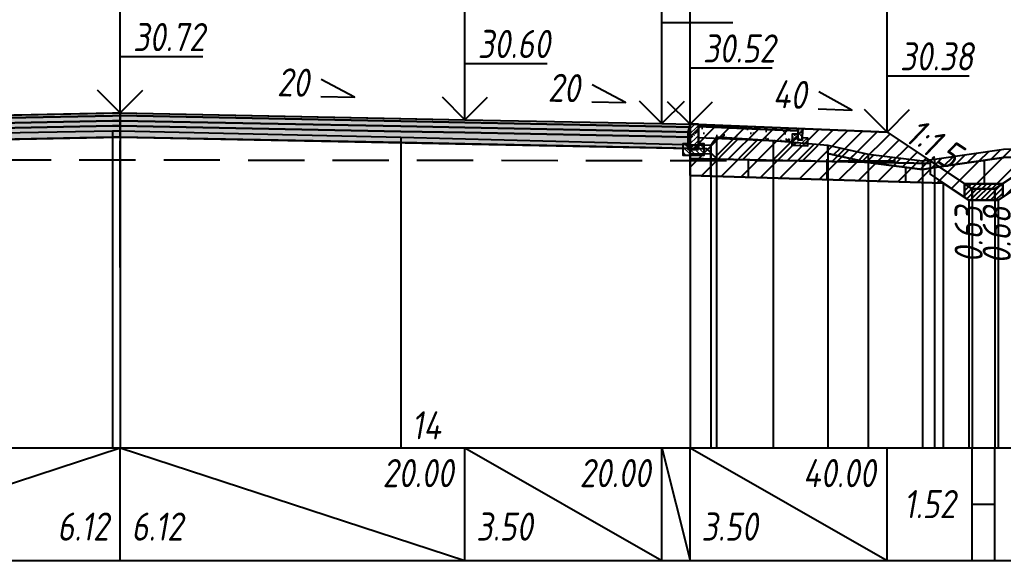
# Model space of a CAD drawing. Extents: x -717 to 1451, y -133302 to 233.
# Drawn here: x -195.5 to -108.1, y -109250 to -109202 of the extents above; entities that cross this region are included whole.
import ezdxf
from ezdxf.enums import TextEntityAlignment as Align

# ---------------------------------------------------------------- set-up
doc = ezdxf.new("R2010")
doc.units = 0
doc.linetypes.add('осевая2', pattern=[1.125, 0.75, -0.125, 0.125, -0.125])
doc.linetypes.add('штриховая', pattern=[0.75, 0.5, -0.25])
for name, color, linetype in [('Интерполированный поперечник', 2, 'Continuous'), ('КОД_399', 252, 'Continuous'), ('Код_514', 1, 'Continuous'), ('Контур_0', 7, 'Continuous'), ('Контур_2521', 7, 'Continuous'), ('Контур_2564', 7, 'Continuous'), ('Контур_2660', 7, 'Continuous'), ('Контур_2665', 7, 'Continuous'), ('Контур_400', 7, 'Continuous'), ('Контур_508', 7, 'Continuous'), ('Контур_512', 7, 'Continuous'), ('Контур_513', 7, 'Continuous'), ('Контур_818', 7, 'Continuous'), ('Красный поперечник', 1, 'Continuous'), ('Объём_2501', 7, 'Continuous'), ('Объём_2564', 7, 'Continuous'), ('Объём_2650', 7, 'Continuous'), ('Объём_2660', 7, 'Continuous'), ('Объём_2661', 7, 'Continuous'), ('Объём_2662', 7, 'Continuous'), ('Объём_2663', 7, 'Continuous'), ('Объём_2664', 7, 'Continuous'), ('Объём_2665', 7, 'Continuous'), ('Объём_2666', 7, 'Continuous'), ('Объём_2667', 7, 'Continuous'), ('Объём_2668', 7, 'Continuous'), ('Объём_2669', 7, 'Continuous'), ('Объём_2675', 7, 'Continuous'), ('Ось', 1, 'осевая2'), ('Откосы', 7, 'Continuous'), ('Отметки покрытия', 7, 'Continuous'), ('Рабочие отметки', 7, 'Continuous'), ('Слои выравнивания', 7, 'Continuous'), ('Таблица', 7, 'Continuous'), ('Уклоны проезжей части', 7, 'Continuous'), ('Черный поперечник', 3, 'Continuous')]:
    doc.layers.add(name, color=color, linetype=linetype)
for name, color, linetype, true_color in [('Контур_2540', 2, 'Continuous', 0xffff00), ('Контур_2560', 2, 'Continuous', 0xffff00), ('Контур_2561', 7, 'Continuous', 0xff8040), ('Контур_2562', 3, 'Continuous', 0x00ff00), ('Контур_2563', 7, 'Continuous', 0xff8000), ('Контур_2570', 7, 'Continuous', 0x80ff00), ('Контур_2583', 3, 'Continuous', 0x00ff00), ('Контур_2584', 3, 'Continuous', 0x00ff00), ('Контур_2725', 7, 'Continuous', 0x323232), ('Контур_2736', 4, 'Continuous', 0x00ffff), ('Контур_2737', 4, 'Continuous', 0x00ffff), ('Контур_2738', 4, 'Continuous', 0x00ffff), ('Контур_2739', 4, 'Continuous', 0x00ffff), ('Контур_2745', 7, 'Continuous', 0xa4ffff), ('Контур_2747', 4, 'Continuous', 0x00ffff), ('Контур_2748', 4, 'Continuous', 0x00ffff), ('Контур_2749', 4, 'Continuous', 0x00ffff), ('Контур_2760', 7, 'Continuous', 0x323232), ('Контур_2761', 7, 'Continuous', 0x323232), ('Контур_2762', 7, 'Continuous', 0x323232), ('Контур_2763', 7, 'Continuous', 0x323232), ('Контур_402', 7, 'Continuous', 0xff6464), ('Контур_703', 4, 'Continuous', 0x00ffff), ('Контур_705', 4, 'Continuous', 0x00ffff), ('Контур_707', 4, 'Continuous', 0x00ffff), ('Контур_720', 131, 'Continuous', 0xaaffff), ('Объём_2520', 7, 'Continuous', 0x80ffff), ('Объём_2540', 2, 'Continuous', 0xffff00), ('Объём_2560', 2, 'Continuous', 0xffff00), ('Объём_2561', 7, 'Continuous', 0xff8040), ('Объём_2562', 3, 'Continuous', 0x00ff00), ('Объём_2563', 7, 'Continuous', 0xff8000), ('Объём_2570', 7, 'Continuous', 0x80ff00), ('Объём_2583', 3, 'Continuous', 0x00ff00), ('Объём_2584', 3, 'Continuous', 0x00ff00), ('Объём_2594', 3, 'Continuous', 0x00ff00), ('Объём_2598', 3, 'Continuous', 0x00ff00), ('Объём_2600', 7, 'Continuous', 0x808000), ('Объём_2620', 2, 'Continuous', 0xffff00), ('Объём_2746', 2, 'Continuous', 0xffff00)]:
    doc.layers.add(name, color=color, linetype=linetype, true_color=true_color)
doc.styles.get("Standard").update_dxf_attribs({"font": 'txt', "height": 2.5})
doc.styles.add('М', font='romand.shx', dxfattribs={"width": 0.8, "oblique": 10, "height": 2.5})
doc.dimstyles.new('ISO-25', dxfattribs={"dimtxt": 2.5, "dimasz": 2.5, "dimexe": 1.25, "dimexo": 0.625, "dimtad": 1, "dimtxsty": 'Standard', "dimcen": 2.5, "dimadec": 0, "dimazin": 0, "dimtfac": 1, "dimtmove": 0, "dimatfit": 3, "dimfxl": 1, "dimarcsym": 0})

# ---------------------------------------------------------------- blocks, each defined once
blk = doc.blocks.new('_Oblique')
at = {"color": 0, "linetype": 'ByBlock', "lineweight": -2}
blk.add_line((-0.5, -0.5), (0.5, 0.5), dxfattribs=at)
blk = doc.blocks.new('*D2224')
at = {"color": 0, "lineweight": -2, "transparency": 16777216}
for p, q in [((-135.916, -109210.697), (-135.916, -109186.059)), ((-118.416, -109211.397), (-118.416, -109186.059)), ((-135.916, -109187.309), (-118.416, -109187.309))]:
    blk.add_line(p, q, dxfattribs=at)
at = {"layer": 'Defpoints', "color": 0, "transparency": 16777216}
for p in [(-118.416, -109187.309), (-135.916, -109211.322), (-118.416, -109212.022)]:
    blk.add_point(p, dxfattribs=at)
at = {"color": 0, "lineweight": -2, "transparency": 16777216, "rotation": 180}
blk.add_blockref('_Oblique', (-135.916, -109187.309), dxfattribs=at)
at = {"color": 0, "lineweight": -2, "transparency": 16777216}
blk.add_blockref('_Oblique', (-118.416, -109187.309), dxfattribs=at)
at = {"color": 0, "transparency": 16777216, "insert": (-127.166, -109185.196), "char_height": 2.5, "width": 9.58333, "attachment_point": 5, "style": 'М'}
blk.add_mtext('3,50', dxfattribs=at)
blk = doc.blocks.new('*D2226')
at = {"color": 0, "lineweight": -2, "transparency": 16777216}
for p, q in [((-138.416, -109210.647), (-138.416, -109186.059)), ((-135.916, -109210.697), (-135.916, -109186.059)), ((-138.416, -109187.309), (-147.749, -109187.309)), ((-135.916, -109187.309), (-138.416, -109187.309))]:
    blk.add_line(p, q, dxfattribs=at)
at = {"layer": 'Defpoints', "color": 0, "transparency": 16777216}
for p in [(-135.916, -109187.309), (-138.416, -109211.272), (-135.916, -109211.322)]:
    blk.add_point(p, dxfattribs=at)
at = {"color": 0, "lineweight": -2, "transparency": 16777216, "rotation": 180}
blk.add_blockref('_Oblique', (-138.416, -109187.309), dxfattribs=at)
at = {"color": 0, "lineweight": -2, "transparency": 16777216}
blk.add_blockref('_Oblique', (-135.916, -109187.309), dxfattribs=at)
at = {"color": 0, "transparency": 16777216, "insert": (-143.988, -109185.196), "char_height": 2.5, "width": 9.16667, "attachment_point": 5, "style": 'М'}
blk.add_mtext('0,50', dxfattribs=at)
blk = doc.blocks.new('*D2228')
at = {"color": 0, "lineweight": -2, "transparency": 16777216}
for p, q in [((-155.916, -109210.297), (-155.916, -109182.059)), ((-138.416, -109210.647), (-138.416, -109182.059)), ((-138.416, -109183.309), (-155.916, -109183.309))]:
    blk.add_line(p, q, dxfattribs=at)
at = {"layer": 'Defpoints', "color": 0, "transparency": 16777216}
for p in [(-155.916, -109183.309), (-155.916, -109210.922), (-138.416, -109211.272)]:
    blk.add_point(p, dxfattribs=at)
at = {"color": 0, "lineweight": -2, "transparency": 16777216, "rotation": 180}
blk.add_blockref('_Oblique', (-155.916, -109183.309), dxfattribs=at)
at = {"color": 0, "lineweight": -2, "transparency": 16777216}
blk.add_blockref('_Oblique', (-138.416, -109183.309), dxfattribs=at)
at = {"color": 0, "transparency": 16777216, "insert": (-147.166, -109181.196), "char_height": 2.5, "width": 9.58333, "attachment_point": 5, "style": 'М'}
blk.add_mtext('3,50', dxfattribs=at)
blk = doc.blocks.new('*D2229')
at = {"color": 0, "lineweight": -2, "transparency": 16777216}
for p, q in [((-138.416, -109210.647), (-138.416, -109182.059)), ((-118.416, -109211.397), (-118.416, -109182.059)), ((-118.416, -109183.309), (-138.416, -109183.309))]:
    blk.add_line(p, q, dxfattribs=at)
at = {"layer": 'Defpoints', "color": 0, "transparency": 16777216}
for p in [(-138.416, -109183.309), (-138.416, -109211.272), (-118.416, -109212.022)]:
    blk.add_point(p, dxfattribs=at)
at = {"color": 0, "lineweight": -2, "transparency": 16777216, "rotation": 180}
blk.add_blockref('_Oblique', (-138.416, -109183.309), dxfattribs=at)
at = {"color": 0, "lineweight": -2, "transparency": 16777216}
blk.add_blockref('_Oblique', (-118.416, -109183.309), dxfattribs=at)
at = {"color": 0, "transparency": 16777216, "insert": (-128.416, -109181.196), "char_height": 2.5, "width": 9.16667, "attachment_point": 5, "style": 'М'}
blk.add_mtext('4,00', dxfattribs=at)
blk = doc.blocks.new('*D2231')
at = {"color": 0, "lineweight": -2, "transparency": 16777216}
for p, q in [((-254.659, -109211.397), (-254.659, -109174.059)), ((-118.416, -109211.397), (-118.416, -109174.059)), ((-254.659, -109175.309), (-118.416, -109175.309))]:
    blk.add_line(p, q, dxfattribs=at)
at = {"layer": 'Defpoints', "color": 0, "transparency": 16777216}
for p in [(-118.416, -109175.309), (-254.659, -109212.022), (-118.416, -109212.022)]:
    blk.add_point(p, dxfattribs=at)
at = {"color": 0, "lineweight": -2, "transparency": 16777216, "rotation": 180}
blk.add_blockref('_Oblique', (-254.659, -109175.309), dxfattribs=at)
at = {"color": 0, "lineweight": -2, "transparency": 16777216}
blk.add_blockref('_Oblique', (-118.416, -109175.309), dxfattribs=at)
at = {"color": 0, "transparency": 16777216, "insert": (-186.538, -109173.196), "char_height": 2.5, "width": 12.5, "attachment_point": 5, "style": 'М'}
blk.add_mtext('27,25', dxfattribs=at)
blk = doc.blocks.new('Тротуар1')
at = {"linetype": 'Continuous', "lineweight": 13}
h = blk.add_hatch(dxfattribs=at)
h.set_pattern_fill('ANSI35', scale=5, angle=90)
h.set_pattern_definition([(135, (-1541.6927, -4801.9416), (-0.88388348, -0.88388348), []), (135, (-1541.6927, -4801.0577), (-0.88388348, -0.88388348), [1.5625, -0.3125, 0, -0.3125])])
h.paths.add_polyline_path([(-16.72, -1.24), (-17.72, -1.24), (-17.72, -2.24), (-18.52, -2.24), (-18.52, -1.85), (-19.52, -1.89), (-19.52, -3.24), (-16.72, -3.24)])
h = blk.add_hatch(dxfattribs=at)
h.set_pattern_fill('ANSI35', scale=5)
h.set_pattern_definition([(45, (-1541.6927, -4800.4416), (-0.88388348, 0.88388348), []), (45, (-1540.8088, -4800.4416), (-0.88388348, 0.88388348), [1.5625, -0.3125, 0, -0.3125])])
h.paths.add_polyline_path([(-17.72, -0.24), (-18.52, -0.24), (-18.52, -2.24), (-17.72, -2.24)])
at = {"linetype": 'Continuous'}
h = blk.add_hatch(dxfattribs=at)
h.set_pattern_fill('ANSI31', color=256, scale=15, angle=45, style=0)
h.set_pattern_definition([(90, (-1932.1888, -4954.235), (-1.875, 3e-16), [])])
h.paths.add_polyline_path([(0, 0), (-17.72, -0.24), (-17.71, -0.63), (-11.04, -0.58), (0, -0.4)])
at = {"layer": 'КОД_399'}
h = blk.add_hatch(dxfattribs=at)
h.set_pattern_fill('AR-CONC', scale=0.7, angle=45, style=0)
h.set_pattern_definition([(95, (-1932.189, -4954.235), (3.860864, 3.2396496), [0.525, -5.775]), (40, (-1932.189, -4954.235), (-4.409945, 3.036377), [0.42, -4.62]), (145.45144, (-1931.867, -4953.965), (-0.549081, 6.2760265), [0.4461813, -4.907995]), (91.1842, (-1933.179, -4953.245), (6.101854, 4.4632964), [0.7875, -8.6625]), (141.63564, (-1932.67, -4952.873), (-0.1953, 9.447982), [0.669272, -7.361996]), (36.18416, (-1933.179, -4953.245), (-0.1953, 9.447982), [0.63, -6.93]), (66, (-1932.4363, -4952.9975), (4.947401, 0.9616773), [0.525, -5.775]), (11, (-1932.4363, -4952.9975), (-2.38496, 4.793659), [0.42, -4.62]), (116.45144, (-1932.024, -4952.9174), (2.562441, 5.7553363), [0.4461813, -4.907995]), (82.5, (-1932.1888, -4954.235), (-1.5875523, 1.7079287), [0, -4.564, 0, -4.69, 0, -4.6375]), (52.5, (-1932.1888, -4954.235), (-0.6501106, 3.2543661), [0, -2.674, 0, -4.459, 0, -1.7675]), (12.5, (-1933.2926, -4955.3388), (2.7539272, 2.5306453), [0, -1.75, 0, -5.46, 0, -7.245]), (2.5, (-1933.7876, -4955.8337), (2.3911299, 3.3821186), [0, -2.275, 0, -3.626, 0, -5.145])])
h.paths.add_polyline_path([(0, -0.4), (-17.71, -0.63), (-17.72, -1.24), (-16.71, -1.24), (-16.72, -2.62), (-0.07, -2.41)])
at = {"linetype": 'Continuous'}
blk.add_lwpolyline([(-17.72, -1.24), (-16.72, -1.24), (-16.72, -3.24), (-19.52, -3.24), (-19.52, -1.89), (-18.52, -1.85)], dxfattribs=at)
at = {"color": 7, "lineweight": 30}
for points in [[(-18.52, -0.24), (-18.52, -2.24), (-17.72, -2.24), (-17.72, -0.24), (-18.52, -0.24)], [(-8.6, -0.53), (0, -0.4)]]:
    blk.add_lwpolyline(points, dxfattribs=at)
for points in [[(0, 0), (-17.72, -0.24), (-17.72, -0.63), (0, -0.4)], [(0, -0.4), (-17.71, -0.63), (-17.72, -1.24), (-16.71, -1.24), (-16.72, -2.62), (-0.07, -2.39)]]:
    blk.add_lwpolyline(points, close=True)
blk = doc.blocks.new('БР100.30.18')
at = {"linetype": 'Continuous', "lineweight": 13}
h = blk.add_hatch(dxfattribs=at)
h.set_pattern_fill('ANSI35', scale=5)
h.set_pattern_definition([(45, (-1504.996, -4799.2297), (-0.88388348, 0.88388348), []), (45, (-1504.1121, -4799.2297), (-0.88388348, 0.88388348), [1.5625, -0.3125, 0, -0.3125])])
h.paths.add_polyline_path([(0.3, 3.47), (1.8, 3.47), (1.8, -1.03), (0, -1.03), (0, 1.97)])
h = blk.add_hatch(dxfattribs=at)
h.set_pattern_fill('ANSI35', scale=5, angle=90)
h.set_pattern_definition([(135, (-1504.996, -4800.7297), (-0.88388348, -0.88388348), []), (135, (-1504.996, -4799.8458), (-0.88388348, -0.88388348), [1.5625, -0.3125, 0, -0.3125])])
h.paths.add_polyline_path([(-1, -0.03), (0, -0.03), (0, -1.03), (1.8, -1.03), (1.8, -0.03), (2.8, -0.03), (2.8, -2.03), (-1, -2.03)])
at = {"color": 7, "lineweight": 30}
blk.add_lwpolyline([(1.8, -1.03), (0, -1.03), (0, 1.97), (0.3, 3.47), (1.8, 3.47)], close=True, dxfattribs=at)
at = {"linetype": 'Continuous'}
blk.add_lwpolyline([(0, -0.03), (-1, -0.03), (-1, -2.03), (2.8, -2.03), (2.8, -0.03), (1.8, -0.03)], dxfattribs=at)

msp = doc.modelspace()

# ---------------------------------------------------------------- hatches: boundary and pattern name
at = {"transparency": 33554681}
h = msp.add_hatch(dxfattribs=at)
h.set_pattern_fill('ANGLE', color=256)
h.set_pattern_definition([(0, (-396.147, 11.985), (0, 6.985), [5.08, -1.905]), (90, (-396.147, 11.985), (-6.985, 4e-16), [5.08, -1.905])])
h.paths.add_polyline_path([(-105.088, -109214.512), (-105.088, -109215.713), (-108.141, -109217.749), (-108.141, -109216.547), (-111.535, -109216.547), (-111.535, -109217.749), (-113.422, -109216.49), (-135.916, -109215.816), (-135.916, -109213.086), (-134.068, -109213.133), (-133.568, -109212.383), (-128.54, -109212.711), (-123.66, -109213.124), (-123.66, -109213.874), (-120.101, -109214.674), (-115.272, -109215.278), (-114.202, -109215.105), (-108.028, -109214.232), (-104.541, -109214.147)])
at = {"layer": 'Объём_2563'}
h = msp.add_hatch(dxfattribs=at)
h.set_pattern_fill('ANSI31', color=256, scale=0.3)
h.set_pattern_definition([(45, (-396.1471, 11.9853), (-0.673519209, 0.673519209), [])])
h.paths.add_polyline_path([(-114.588, -109214.736), (-133.498, -109214.358), (-134.416, -109213.439), (-135.916, -109213.409), (-135.916, -109211.259), (-118.416, -109211.959), (-114.588, -109214.512)])
at = {"layer": 'Объём_2570'}
h = msp.add_hatch(dxfattribs=at)
h.set_pattern_fill('ANSI31', color=256, scale=0.2)
h.set_pattern_definition([(45, (-396.1471, 11.9853), (-0.449012806, 0.449012806), [])])
h.paths.add_polyline_path([(-103.378, -109214.122), (-108.028, -109214.232), (-114.202, -109215.105), (-115.272, -109215.278), (-120.101, -109214.674), (-123.66, -109213.874), (-123.66, -109213.124), (-120.101, -109213.924), (-115.272, -109214.528), (-114.202, -109214.355), (-108.028, -109213.482), (-103.378, -109213.372)])
at = {"layer": 'Объём_2600'}
h = msp.add_hatch(dxfattribs=at)
h.set_pattern_fill('ANSI31', color=6, scale=0.4)
h.set_pattern_definition([(45, (-396.1471, 11.9853), (-0.898025612, 0.898025612), [])])
h.paths.add_polyline_path([(-105.088, -109214.512), (-105.088, -109215.713), (-108.141, -109217.749), (-108.141, -109216.547), (-111.535, -109216.547), (-111.535, -109217.749), (-113.422, -109216.49), (-135.916, -109215.816), (-135.916, -109213.086), (-134.068, -109213.133), (-133.568, -109212.383), (-128.54, -109212.711), (-123.66, -109213.124), (-123.66, -109213.874), (-120.101, -109214.674), (-115.272, -109215.278), (-114.202, -109215.105), (-108.028, -109214.232), (-104.541, -109214.147)])
at = {"layer": 'Объём_2620'}
h = msp.add_hatch(dxfattribs=at)
h.set_pattern_fill('ANSI31', color=2, scale=0.1)
h.set_pattern_definition([(45, (-396.1471, 11.9853), (-0.224506403, 0.224506403), [])])
h.paths.add_polyline_path([(-111.535, -109216.547), (-108.141, -109216.547), (-108.141, -109217.749), (-108.535, -109218.012), (-111.14, -109218.012), (-111.535, -109217.749)])
at = {"layer": 'Слои выравнивания'}
for color, points in [(2, [(-237.159, -109211.259), (-234.659, -109211.209), (-217.159, -109210.859), (-211.847, -109210.753), (-187.21, -109210.26), (-186.538, -109210.247), (-186.538, -109210.497), (-187.21, -109210.51), (-211.847, -109211.003), (-217.159, -109211.109), (-234.659, -109211.459), (-237.159, -109211.509)]), (3, [(-237.159, -109211.509), (-234.659, -109211.459), (-217.159, -109211.109), (-211.847, -109211.003), (-187.21, -109210.51), (-186.538, -109210.497), (-186.538, -109210.947), (-187.21, -109210.96), (-211.847, -109211.453), (-217.159, -109211.559), (-234.659, -109211.909), (-237.159, -109211.959)]), (2, [(-186.538, -109210.247), (-161.604, -109210.746), (-155.916, -109210.859), (-138.416, -109211.209), (-135.916, -109211.259), (-135.916, -109211.509), (-138.416, -109211.459), (-155.916, -109211.109), (-161.604, -109210.996), (-186.538, -109210.497)]), (3, [(-186.538, -109210.497), (-161.604, -109210.996), (-155.916, -109211.109), (-138.416, -109211.459), (-135.916, -109211.509), (-135.916, -109211.959), (-138.416, -109211.909), (-155.916, -109211.559), (-161.604, -109211.446), (-186.538, -109210.947)]), (4, [(-237.159, -109211.959), (-234.659, -109211.909), (-217.159, -109211.559), (-211.847, -109211.453), (-187.21, -109210.96), (-186.538, -109210.947), (-186.538, -109211.397), (-187.21, -109211.41), (-211.847, -109211.903), (-217.159, -109212.009), (-234.659, -109212.359), (-237.159, -109212.409)]), (5, [(-237.159, -109212.409), (-234.659, -109212.359), (-217.159, -109212.009), (-211.847, -109211.903), (-187.21, -109211.41), (-186.538, -109211.397), (-186.538, -109212.397), (-187.21, -109212.41), (-211.847, -109212.903), (-217.159, -109213.009), (-234.659, -109213.359), (-237.159, -109213.409)]), (4, [(-186.538, -109210.947), (-161.604, -109211.446), (-155.916, -109211.559), (-138.416, -109211.909), (-135.916, -109211.959), (-135.916, -109212.409), (-138.416, -109212.359), (-155.916, -109212.009), (-161.604, -109211.896), (-186.538, -109211.397)]), (5, [(-186.538, -109211.397), (-161.604, -109211.896), (-155.916, -109212.009), (-138.416, -109212.359), (-135.916, -109212.409), (-135.916, -109213.409), (-138.416, -109213.359), (-155.916, -109213.009), (-161.604, -109212.896), (-186.538, -109212.397)])]:
    msp.add_hatch(color=color, dxfattribs=at).paths.add_polyline_path(points)

# ---------------------------------------------------------------- linework, layer by layer
at = {"layer": 'Интерполированный поперечник', "linetype": 'штриховая', "ltscale": 10, "flags": 128}
msp.add_lwpolyline([(-257.67, -109214.356), (-115.25, -109214.504)], dxfattribs=at)
at = {"layer": 'Код_514'}
for p, q in [((-217.159, -109250.015), (-186.538, -109240.015)), ((-186.538, -109250.015), (-186.538, -109240.015)), ((-186.538, -109240.015), (-155.916, -109250.015)), ((-155.916, -109250.015), (-155.916, -109240.015)), ((-155.916, -109240.015), (-138.416, -109250.015)), ((-138.416, -109250.015), (-138.416, -109240.015)), ((-138.416, -109240.015), (-135.916, -109250.015)), ((-135.916, -109250.015), (-135.916, -109240.015)), ((-135.916, -109240.015), (-118.416, -109250.015)), ((-118.416, -109250.015), (-118.416, -109240.015)), ((-110.838, -109250.015), (-110.838, -109240.015)), ((-108.838, -109250.015), (-108.838, -109240.015)), ((-110.838, -109245.015), (-108.838, -109245.015))]:
    msp.add_line(p, q, dxfattribs=at)
at = {"layer": 'Контур_0', "flags": 128}
for points in [[(-118.416, -109211.959), (-114.701, -109214.436), (-114.701, -109214.436), (-114.701, -109214.436), (-114.701, -109214.436), (-114.701, -109214.436), (-114.701, -109214.436), (-114.701, -109214.436), (-114.701, -109214.436), (-114.701, -109214.436), (-114.701, -109214.436), (-114.701, -109214.436), (-114.701, -109214.436), (-114.701, -109214.436), (-114.701, -109214.436), (-110.838, -109217.012)], [(-118.416, -109211.959), (-114.701, -109214.436), (-114.701, -109214.436), (-114.701, -109214.436), (-114.701, -109214.436), (-114.701, -109214.436), (-114.701, -109214.436), (-114.701, -109214.436), (-114.701, -109214.436), (-114.701, -109214.436), (-114.701, -109214.436), (-114.701, -109214.436), (-114.701, -109214.436), (-114.701, -109214.436), (-114.701, -109214.436), (-110.838, -109217.012), (-108.838, -109217.012), (-103.378, -109213.372)], [(-135.916, -109214.309), (-135.916, -109213.409), (-134.416, -109213.439), (-133.498, -109214.358), (-135.916, -109214.309), (-135.916, -109214.309)], [(-135.916, -109213.409), (-134.416, -109213.439), (-133.498, -109214.358), (-114.588, -109214.736)]]:
    msp.add_lwpolyline(points, dxfattribs=at)
at = {"layer": 'Контур_2521', "color": 250, "flags": 128}
msp.add_lwpolyline([(-135.916, -109213.859), (-133.957, -109213.899)], dxfattribs=at)
at = {"layer": 'Контур_2540', "flags": 128}
msp.add_lwpolyline([(-114.588, -109215.713), (-113.422, -109216.49), (-135.916, -109215.816), (-135.916, -109214.309), (-114.588, -109214.736), (-114.588, -109215.713), (-114.588, -109215.713)], dxfattribs=at)
at = {"layer": 'Контур_2560', "flags": 128}
msp.add_lwpolyline([(-135.916, -109211.259), (-118.416, -109211.959), (-118.416, -109211.959), (-118.416, -109211.959)], dxfattribs=at)
at = {"layer": 'Контур_2561', "flags": 128}
msp.add_lwpolyline([(-135.916, -109211.259), (-135.916, -109211.259), (-118.416, -109211.959), (-118.416, -109211.959), (-135.916, -109211.259)], dxfattribs=at)
at = {"layer": 'Контур_2562', "flags": 128}
msp.add_lwpolyline([(-118.416, -109211.959), (-118.416, -109211.959), (-118.416, -109211.959), (-118.416, -109211.959), (-118.416, -109211.959)], dxfattribs=at)
at = {"layer": 'Контур_2563', "flags": 128}
msp.add_lwpolyline([(-114.588, -109214.736), (-133.498, -109214.358), (-134.416, -109213.439), (-135.916, -109213.409), (-135.916, -109211.259), (-118.416, -109211.959), (-114.588, -109214.512), (-114.588, -109214.736), (-114.588, -109214.736)], dxfattribs=at)
at = {"layer": 'Контур_2564', "flags": 128}
msp.add_lwpolyline([(-135.916, -109211.259), (-118.416, -109211.959)], dxfattribs=at)
at = {"layer": 'Контур_2570', "flags": 128}
msp.add_lwpolyline([(-211.847, -109212.287), (-187.21, -109211.839), (-186.538, -109211.854), (-161.604, -109212.425), (-134.068, -109213.133), (-133.568, -109212.383), (-128.54, -109212.711), (-123.66, -109213.124), (-123.66, -109213.874), (-120.101, -109214.674), (-115.272, -109215.278), (-115.272, -109215.278), (-114.202, -109215.105), (-108.028, -109214.232), (-103.56, -109214.123), (-90.202, -109214.054), (-83.321, -109213.743), (-78.378, -109213.021)], dxfattribs=at)
at = {"layer": 'Контур_2583', "flags": 128}
for points in [[(-110.838, -109217.012), (-114.588, -109214.512), (-114.588, -109215.713), (-111.14, -109218.012), (-110.838, -109218.012), (-110.838, -109217.012)], [(-105.088, -109215.713), (-105.088, -109214.512), (-108.838, -109217.012), (-108.838, -109218.012), (-108.535, -109218.012), (-105.088, -109215.713)]]:
    msp.add_lwpolyline(points, dxfattribs=at)
at = {"layer": 'Контур_2584', "flags": 128}
msp.add_lwpolyline([(-110.838, -109217.012), (-110.838, -109218.012), (-108.838, -109218.012), (-108.838, -109217.012), (-110.838, -109217.012)], dxfattribs=at)
at = {"layer": 'Контур_2660', "flags": 128}
msp.add_lwpolyline([(-135.916, -109215.816), (-113.422, -109216.49)], dxfattribs=at)
at = {"layer": 'Контур_2665', "flags": 128}
msp.add_lwpolyline([(-118.416, -109211.959), (-118.416, -109211.959)], dxfattribs=at)
at = {"layer": 'Контур_2725', "flags": 128}
msp.add_lwpolyline([(-237.159, -109213.409), (-234.659, -109213.359), (-217.159, -109213.009), (-211.847, -109212.903), (-187.21, -109212.41), (-186.538, -109212.397), (-161.604, -109212.896), (-155.916, -109213.009), (-138.416, -109213.359), (-135.916, -109213.409)], dxfattribs=at)
at = {"layer": 'Контур_2736', "flags": 128}
for points in [[(-118.416, -109211.959), (-114.701, -109214.436)], [(-114.701, -109214.436), (-110.838, -109217.012)]]:
    msp.add_lwpolyline(points, dxfattribs=at)
at = {"layer": 'Контур_2737', "flags": 128}
msp.add_lwpolyline([(-114.701, -109214.436), (-114.701, -109214.436)], dxfattribs=at)
at = {"layer": 'Контур_2738', "flags": 128}
msp.add_lwpolyline([(-114.701, -109214.436), (-114.701, -109214.436)], dxfattribs=at)
at = {"layer": 'Контур_2739', "flags": 128}
msp.add_lwpolyline([(-114.701, -109214.436), (-114.701, -109214.436)], dxfattribs=at)
at = {"layer": 'Контур_2745', "flags": 128}
msp.add_lwpolyline([(-114.701, -109214.436), (-114.701, -109214.436)], dxfattribs=at)
msp.add_lwpolyline([(-114.701, -109214.436), (-114.701, -109214.436)], dxfattribs=at)
msp.add_lwpolyline([(-114.701, -109214.436), (-114.701, -109214.436)], dxfattribs=at)
msp.add_lwpolyline([(-114.701, -109214.436), (-114.701, -109214.436)], dxfattribs=at)
msp.add_lwpolyline([(-114.701, -109214.436), (-114.701, -109214.436)], dxfattribs=at)
msp.add_lwpolyline([(-114.701, -109214.436), (-114.701, -109214.436)], dxfattribs=at)
at = {"layer": 'Контур_2747', "flags": 128}
msp.add_lwpolyline([(-114.701, -109214.436), (-114.701, -109214.436)], dxfattribs=at)
at = {"layer": 'Контур_2748', "flags": 128}
msp.add_lwpolyline([(-114.701, -109214.436), (-114.701, -109214.436)], dxfattribs=at)
at = {"layer": 'Контур_2749', "flags": 128}
msp.add_lwpolyline([(-114.701, -109214.436), (-114.701, -109214.436)], dxfattribs=at)
at = {"layer": 'Контур_2760', "flags": 128}
msp.add_lwpolyline([(-237.159, -109211.259), (-234.659, -109211.209), (-217.159, -109210.859), (-211.847, -109210.753), (-187.21, -109210.26), (-186.538, -109210.247), (-161.604, -109210.746), (-155.916, -109210.859), (-138.416, -109211.209), (-135.916, -109211.259)], dxfattribs=at)
at = {"layer": 'Контур_2761', "flags": 128}
msp.add_lwpolyline([(-237.159, -109211.509), (-234.659, -109211.459), (-217.159, -109211.109), (-211.847, -109211.003), (-187.21, -109210.51), (-186.538, -109210.497), (-161.604, -109210.996), (-155.916, -109211.109), (-138.416, -109211.459), (-135.916, -109211.509)], dxfattribs=at)
at = {"layer": 'Контур_2762', "flags": 128}
msp.add_lwpolyline([(-237.159, -109211.959), (-234.659, -109211.909), (-217.159, -109211.559), (-211.847, -109211.453), (-187.21, -109210.96), (-186.538, -109210.947), (-161.604, -109211.446), (-155.916, -109211.559), (-138.416, -109211.909), (-135.916, -109211.959)], dxfattribs=at)
at = {"layer": 'Контур_2763', "flags": 128}
msp.add_lwpolyline([(-237.159, -109212.409), (-234.659, -109212.359), (-217.159, -109212.009), (-211.847, -109211.903), (-187.21, -109211.41), (-186.538, -109211.397), (-161.604, -109211.896), (-155.916, -109212.009), (-138.416, -109212.359), (-135.916, -109212.409)], dxfattribs=at)
at = {"layer": 'Контур_400', "flags": 128}
for points in [[(-237.159, -109211.259), (-234.659, -109211.209), (-234.659, -109211.209), (-234.659, -109211.209), (-234.659, -109211.209), (-234.659, -109211.209), (-234.659, -109211.209), (-217.159, -109210.859), (-186.538, -109210.247)], [(-186.538, -109210.247), (-155.916, -109210.859), (-138.416, -109211.209), (-138.416, -109211.209), (-138.416, -109211.209), (-138.416, -109211.209), (-138.416, -109211.209), (-138.416, -109211.209), (-135.916, -109211.259)]]:
    msp.add_lwpolyline(points, dxfattribs=at)
at = {"layer": 'Контур_402', "flags": 128}
msp.add_lwpolyline([(-261.541, -109216.547), (-237.159, -109215.816), (-237.159, -109213.409), (-186.538, -109212.397), (-135.916, -109213.409), (-135.916, -109215.816), (-113.422, -109216.49)], dxfattribs=at)
at = {"layer": 'Контур_508', "flags": 128}
msp.add_lwpolyline([(-291.147, -109205.078), (-272.492, -109217.515), (-272.492, -109218.717), (-269.045, -109221.015), (-268.742, -109221.015), (-266.742, -109221.015), (-266.44, -109221.015), (-262.992, -109218.717), (-262.992, -109217.515), (-261.541, -109216.547), (-237.159, -109215.816), (-237.159, -109213.409), (-186.538, -109212.397), (-135.916, -109213.409), (-135.916, -109215.816), (-113.422, -109216.49), (-111.14, -109218.012), (-110.838, -109218.012), (-108.838, -109218.012), (-108.535, -109218.012), (-105.088, -109215.713), (-105.088, -109214.512), (-103.378, -109213.372)], dxfattribs=at)
at = {"layer": 'Контур_512', "flags": 128}
msp.add_lwpolyline([(-135.916, -109215.816), (-113.422, -109216.49), (-111.14, -109218.012), (-110.838, -109218.012), (-108.838, -109218.012), (-108.535, -109218.012), (-105.088, -109215.713), (-105.088, -109214.512), (-103.378, -109213.372)], dxfattribs=at)
at = {"layer": 'Контур_513', "flags": 128}
msp.add_lwpolyline([(-291.147, -109205.078), (-272.492, -109217.515), (-272.492, -109218.717), (-269.045, -109221.015), (-268.742, -109221.015), (-266.742, -109221.015), (-266.44, -109221.015), (-262.992, -109218.717), (-262.992, -109217.515), (-261.541, -109216.547), (-237.159, -109215.816), (-237.159, -109213.409), (-186.538, -109212.397), (-135.916, -109213.409), (-135.916, -109215.816), (-113.422, -109216.49), (-111.14, -109218.012), (-110.838, -109218.012), (-108.838, -109218.012), (-108.535, -109218.012), (-105.088, -109215.713), (-105.088, -109214.512), (-103.378, -109213.372)], dxfattribs=at)
at = {"layer": 'Контур_703', "flags": 128}
msp.add_lwpolyline([(-118.416, -109211.959), (-114.701, -109214.436)], dxfattribs=at)
at = {"layer": 'Контур_705', "flags": 128}
msp.add_lwpolyline([(-114.701, -109214.436), (-114.701, -109214.436)], dxfattribs=at)
at = {"layer": 'Контур_707', "flags": 128}
msp.add_lwpolyline([(-108.838, -109217.012), (-103.378, -109213.372)], dxfattribs=at)
at = {"layer": 'Контур_720', "flags": 128}
msp.add_lwpolyline([(-110.838, -109217.012), (-108.838, -109217.012)], dxfattribs=at)
at = {"layer": 'Контур_818', "flags": 128}
msp.add_lwpolyline([(-211.847, -109212.287), (-187.21, -109211.839), (-186.538, -109211.854), (-161.604, -109212.425), (-134.068, -109213.133), (-133.568, -109212.383), (-128.54, -109212.711), (-123.66, -109213.124), (-123.66, -109213.874), (-120.101, -109214.674), (-115.272, -109215.278), (-115.272, -109215.278), (-114.202, -109215.105), (-108.028, -109214.232), (-103.56, -109214.123), (-103.378, -109214.122)], dxfattribs=at)
at = {"layer": 'Красный поперечник'}
for p, q in [((-217.159, -109210.859), (-186.538, -109210.247)), ((-186.538, -109210.247), (-155.916, -109210.859)), ((-155.916, -109210.859), (-138.416, -109211.209)), ((-138.416, -109211.209), (-135.916, -109211.259)), ((-135.916, -109211.259), (-118.416, -109211.959)), ((-118.416, -109211.959), (-110.838, -109217.012)), ((-108.838, -109217.012), (-103.378, -109213.372)), ((-135.916, -109215.816), (-135.916, -109240.015)), ((-113.422, -109216.49), (-113.422, -109240.015)), ((-110.838, -109217.012), (-108.838, -109217.012)), ((-111.14, -109218.012), (-111.14, -109240.015)), ((-110.838, -109218.012), (-110.838, -109240.015)), ((-108.838, -109218.012), (-108.838, -109240.015)), ((-108.535, -109218.012), (-108.535, -109240.015))]:
    msp.add_line(p, q, dxfattribs=at)
at = {"layer": 'Объём_2501', "flags": 128}
for points in [[(-237.159, -109211.259), (-234.659, -109211.209), (-234.659, -109211.209), (-234.659, -109211.209), (-234.659, -109211.209), (-234.659, -109211.209), (-234.659, -109211.209), (-217.159, -109210.859), (-186.538, -109210.247)], [(-186.538, -109210.247), (-155.916, -109210.859), (-138.416, -109211.209), (-138.416, -109211.209), (-138.416, -109211.209), (-138.416, -109211.209), (-138.416, -109211.209), (-138.416, -109211.209), (-135.916, -109211.259)]]:
    msp.add_lwpolyline(points, dxfattribs=at)
at = {"layer": 'Объём_2520', "color": 250, "flags": 128}
msp.add_lwpolyline([(-135.916, -109214.309), (-135.916, -109213.409), (-134.416, -109213.439), (-133.498, -109214.358), (-135.916, -109214.309), (-135.916, -109214.309)], dxfattribs=at)
at = {"layer": 'Объём_2540', "flags": 128}
msp.add_lwpolyline([(-114.588, -109215.713), (-113.422, -109216.49), (-135.916, -109215.816), (-135.916, -109214.309), (-114.588, -109214.736), (-114.588, -109215.713), (-114.588, -109215.713)], dxfattribs=at)
at = {"layer": 'Объём_2560', "flags": 128}
msp.add_lwpolyline([(-135.916, -109211.259), (-118.416, -109211.959), (-118.416, -109211.959), (-118.416, -109211.959)], dxfattribs=at)
at = {"layer": 'Объём_2561', "flags": 128}
msp.add_lwpolyline([(-135.916, -109211.259), (-135.916, -109211.259), (-118.416, -109211.959), (-118.416, -109211.959), (-135.916, -109211.259)], dxfattribs=at)
at = {"layer": 'Объём_2562', "flags": 128}
msp.add_lwpolyline([(-118.416, -109211.959), (-118.416, -109211.959), (-118.416, -109211.959), (-118.416, -109211.959), (-118.416, -109211.959)], dxfattribs=at)
at = {"layer": 'Объём_2563', "color": 250, "flags": 128}
msp.add_lwpolyline([(-114.588, -109214.736), (-133.498, -109214.358), (-134.416, -109213.439), (-135.916, -109213.409), (-135.916, -109211.259), (-118.416, -109211.959), (-114.588, -109214.512), (-114.588, -109214.736), (-114.588, -109214.736)], dxfattribs=at)
at = {"layer": 'Объём_2564', "flags": 128}
msp.add_lwpolyline([(-135.916, -109211.259), (-118.416, -109211.959)], dxfattribs=at)
at = {"layer": 'Объём_2570', "flags": 128}
msp.add_lwpolyline([(-103.378, -109214.122), (-108.028, -109214.232), (-114.202, -109215.105), (-115.272, -109215.278), (-120.101, -109214.674), (-123.66, -109213.874), (-123.66, -109213.124), (-120.101, -109213.924), (-115.272, -109214.528), (-114.202, -109214.355), (-108.028, -109213.482), (-103.378, -109213.372), (-103.378, -109214.122), (-103.378, -109214.122)], dxfattribs=at)
at = {"layer": 'Объём_2583', "flags": 128}
for points in [[(-110.838, -109217.012), (-114.588, -109214.512), (-114.588, -109215.713), (-111.14, -109218.012), (-110.838, -109218.012), (-110.838, -109217.012)], [(-105.088, -109215.713), (-105.088, -109214.512), (-108.838, -109217.012), (-108.838, -109218.012), (-108.535, -109218.012), (-105.088, -109215.713)]]:
    msp.add_lwpolyline(points, dxfattribs=at)
at = {"layer": 'Объём_2584', "flags": 128}
msp.add_lwpolyline([(-110.838, -109217.012), (-110.838, -109218.012), (-108.838, -109218.012), (-108.838, -109217.012), (-110.838, -109217.012)], dxfattribs=at)
at = {"layer": 'Объём_2594', "flags": 128}
for points in [[(-114.588, -109214.512), (-110.838, -109217.012)], [(-108.838, -109217.012), (-105.088, -109214.512)]]:
    msp.add_lwpolyline(points, dxfattribs=at)
at = {"layer": 'Объём_2598', "flags": 128}
msp.add_lwpolyline([(-110.838, -109217.012), (-108.838, -109217.012)], dxfattribs=at)
at = {"layer": 'Объём_2620', "flags": 128}
msp.add_lwpolyline([(-111.535, -109216.547), (-108.141, -109216.547), (-108.141, -109217.749), (-108.535, -109218.012), (-111.14, -109218.012), (-111.535, -109217.749), (-111.535, -109216.547), (-111.535, -109216.547)], dxfattribs=at)
at = {"layer": 'Объём_2650', "color": 6, "flags": 128}
msp.add_lwpolyline([(-105.088, -109214.512), (-105.088, -109215.713), (-108.141, -109217.749), (-108.141, -109216.547), (-111.535, -109216.547), (-111.535, -109217.749), (-113.422, -109216.49), (-135.916, -109215.816), (-135.916, -109213.086), (-134.068, -109213.133), (-133.568, -109212.383), (-128.54, -109212.711), (-123.66, -109213.124), (-123.66, -109213.874), (-120.101, -109214.674), (-115.272, -109215.278), (-114.202, -109215.105), (-108.028, -109214.232), (-104.541, -109214.147), (-105.088, -109214.512), (-105.088, -109214.512)], dxfattribs=at)
at = {"layer": 'Объём_2660', "flags": 128}
msp.add_lwpolyline([(-135.916, -109215.816), (-113.422, -109216.49)], dxfattribs=at)
at = {"layer": 'Объём_2661', "flags": 128}
msp.add_lwpolyline([(-118.416, -109211.959), (-114.701, -109214.436), (-111.535, -109216.547)], dxfattribs=at)
at = {"layer": 'Объём_2662', "flags": 128}
msp.add_lwpolyline([(-108.141, -109216.547), (-103.378, -109213.372)], dxfattribs=at)
at = {"layer": 'Объём_2663', "flags": 128}
for points in [[(-111.535, -109216.547), (-110.838, -109217.012)], [(-108.838, -109217.012), (-108.141, -109216.547)]]:
    msp.add_lwpolyline(points, dxfattribs=at)
at = {"layer": 'Объём_2664', "flags": 128}
msp.add_lwpolyline([(-110.838, -109217.012), (-108.838, -109217.012)], dxfattribs=at)
at = {"layer": 'Объём_2665', "flags": 128}
msp.add_lwpolyline([(-118.416, -109211.959), (-118.416, -109211.959)], dxfattribs=at)
at = {"layer": 'Объём_2666', "flags": 128}
for points in [[(-118.416, -109211.959), (-114.701, -109214.436)], [(-114.701, -109214.436), (-111.535, -109216.547)]]:
    msp.add_lwpolyline(points, dxfattribs=at)
at = {"layer": 'Объём_2667', "flags": 128}
msp.add_lwpolyline([(-114.701, -109214.436), (-114.701, -109214.436)], dxfattribs=at)
at = {"layer": 'Объём_2668', "flags": 128}
msp.add_lwpolyline([(-114.701, -109214.436), (-114.701, -109214.436)], dxfattribs=at)
at = {"layer": 'Объём_2669', "flags": 128}
msp.add_lwpolyline([(-114.701, -109214.436), (-114.701, -109214.436)], dxfattribs=at)
at = {"layer": 'Объём_2675', "flags": 128}
msp.add_lwpolyline([(-114.701, -109214.436), (-114.701, -109214.436)], dxfattribs=at)
msp.add_lwpolyline([(-114.701, -109214.436), (-114.701, -109214.436)], dxfattribs=at)
msp.add_lwpolyline([(-114.701, -109214.436), (-114.701, -109214.436)], dxfattribs=at)
msp.add_lwpolyline([(-114.701, -109214.436), (-114.701, -109214.436)], dxfattribs=at)
msp.add_lwpolyline([(-114.701, -109214.436), (-114.701, -109214.436)], dxfattribs=at)
msp.add_lwpolyline([(-114.701, -109214.436), (-114.701, -109214.436)], dxfattribs=at)
at = {"layer": 'Объём_2746', "flags": 128}
msp.add_lwpolyline([(-105.088, -109215.713), (-108.535, -109218.012), (-111.14, -109218.012), (-113.422, -109216.49), (-134.068, -109215.871), (-134.068, -109213.133), (-133.568, -109212.383), (-128.54, -109212.711), (-123.66, -109213.124), (-123.66, -109213.874), (-120.101, -109214.674), (-115.272, -109215.278), (-114.202, -109215.105), (-113.786, -109215.046), (-110.838, -109217.012), (-108.838, -109217.012), (-105.088, -109214.512), (-105.088, -109215.713), (-105.088, -109215.713)], dxfattribs=at)
at = {"layer": 'Ось', "ltscale": 15}
msp.add_line((-186.538, -109223.986), (-186.538, -109169.218), dxfattribs=at)
at = {"layer": 'Откосы', "color": 1, "flags": 128}
for points in [[(-168.714, -109208.786), (-165.714, -109208.846), (-168.684, -109207.287)], [(-144.653, -109209.268), (-141.653, -109209.328), (-144.623, -109207.768)], [(-124.534, -109209.894), (-121.537, -109210.014), (-124.474, -109208.395)]]:
    msp.add_lwpolyline(points, dxfattribs=at)
at = {"layer": 'Отметки покрытия', "color": 1}
for p, q in [((-138.416, -109211.209), (-138.416, -109202.209)), ((-138.416, -109202.209), (-132.116, -109202.209)), ((-186.538, -109210.247), (-186.538, -109205.247)), ((-186.538, -109205.247), (-179.188, -109205.247)), ((-155.916, -109210.859), (-155.916, -109205.859)), ((-155.916, -109205.859), (-148.616, -109205.859)), ((-135.916, -109211.259), (-135.916, -109206.259)), ((-135.916, -109206.259), (-128.616, -109206.259)), ((-118.416, -109211.959), (-118.416, -109206.959)), ((-118.416, -109206.959), (-111.116, -109206.959)), ((-186.538, -109210.247), (-188.538, -109208.247)), ((-186.538, -109210.247), (-184.538, -109208.247)), ((-155.916, -109210.859), (-157.916, -109208.859)), ((-155.916, -109210.859), (-153.916, -109208.859)), ((-138.416, -109211.209), (-140.416, -109209.209)), ((-138.416, -109211.209), (-136.416, -109209.209)), ((-135.916, -109211.259), (-137.916, -109209.259)), ((-135.916, -109211.259), (-133.916, -109209.259)), ((-118.416, -109211.959), (-120.416, -109209.959)), ((-118.416, -109211.959), (-116.416, -109209.959))]:
    msp.add_line(p, q, dxfattribs=at)
at = {"layer": 'Слои выравнивания'}
for p, q in [((-186.538, -109210.247), (-186.538, -109240.015)), ((-135.916, -109211.259), (-135.916, -109240.015))]:
    msp.add_line(p, q, dxfattribs=at)
at = {"layer": 'Слои выравнивания', "color": 2, "flags": 128}
for points in [[(-237.159, -109211.259), (-234.659, -109211.209), (-217.159, -109210.859), (-211.847, -109210.753), (-187.21, -109210.26), (-186.538, -109210.247), (-186.538, -109210.497), (-187.21, -109210.51), (-211.847, -109211.003), (-217.159, -109211.109), (-234.659, -109211.459), (-237.159, -109211.509)], [(-186.538, -109210.247), (-161.604, -109210.746), (-155.916, -109210.859), (-138.416, -109211.209), (-135.916, -109211.259), (-135.916, -109211.509), (-138.416, -109211.459), (-155.916, -109211.109), (-161.604, -109210.996), (-186.538, -109210.497)]]:
    msp.add_lwpolyline(points, close=True, dxfattribs=at)
at = {"layer": 'Слои выравнивания', "color": 3, "flags": 128}
for points in [[(-237.159, -109211.509), (-234.659, -109211.459), (-217.159, -109211.109), (-211.847, -109211.003), (-187.21, -109210.51), (-186.538, -109210.497), (-186.538, -109210.947), (-187.21, -109210.96), (-211.847, -109211.453), (-217.159, -109211.559), (-234.659, -109211.909), (-237.159, -109211.959)], [(-186.538, -109210.497), (-161.604, -109210.996), (-155.916, -109211.109), (-138.416, -109211.459), (-135.916, -109211.509), (-135.916, -109211.959), (-138.416, -109211.909), (-155.916, -109211.559), (-161.604, -109211.446), (-186.538, -109210.947)]]:
    msp.add_lwpolyline(points, close=True, dxfattribs=at)
at = {"layer": 'Слои выравнивания', "color": 4, "flags": 128}
for points in [[(-237.159, -109211.959), (-234.659, -109211.909), (-217.159, -109211.559), (-211.847, -109211.453), (-187.21, -109210.96), (-186.538, -109210.947), (-186.538, -109211.397), (-187.21, -109211.41), (-211.847, -109211.903), (-217.159, -109212.009), (-234.659, -109212.359), (-237.159, -109212.409)], [(-186.538, -109210.947), (-161.604, -109211.446), (-155.916, -109211.559), (-138.416, -109211.909), (-135.916, -109211.959), (-135.916, -109212.409), (-138.416, -109212.359), (-155.916, -109212.009), (-161.604, -109211.896), (-186.538, -109211.397)]]:
    msp.add_lwpolyline(points, close=True, dxfattribs=at)
at = {"layer": 'Слои выравнивания', "color": 5, "flags": 128}
for points in [[(-237.159, -109212.409), (-234.659, -109212.359), (-217.159, -109212.009), (-211.847, -109211.903), (-187.21, -109211.41), (-186.538, -109211.397), (-186.538, -109212.397), (-187.21, -109212.41), (-211.847, -109212.903), (-217.159, -109213.009), (-234.659, -109213.359), (-237.159, -109213.409)], [(-186.538, -109211.397), (-161.604, -109211.896), (-155.916, -109212.009), (-138.416, -109212.359), (-135.916, -109212.409), (-135.916, -109213.409), (-138.416, -109213.359), (-155.916, -109213.009), (-161.604, -109212.896), (-186.538, -109212.397)]]:
    msp.add_lwpolyline(points, close=True, dxfattribs=at)
at = {"layer": 'Таблица'}
for p, q in [((-316.147, -109240.015), (-78.378, -109240.015)), ((-316.147, -109250.015), (-78.378, -109250.015))]:
    msp.add_line(p, q, dxfattribs=at)
at = {"layer": 'Черный поперечник', "color": 7}
for p, q in [((-187.21, -109211.839), (-187.21, -109240.015)), ((-186.538, -109211.854), (-186.538, -109240.015)), ((-133.568, -109212.383), (-133.568, -109240.015)), ((-161.604, -109212.425), (-161.604, -109240.015)), ((-134.068, -109213.133), (-134.068, -109240.015)), ((-128.54, -109212.711), (-128.54, -109240.015)), ((-123.66, -109213.124), (-123.66, -109240.015)), ((-120.101, -109213.924), (-120.101, -109240.015)), ((-115.272, -109214.528), (-115.272, -109240.015)), ((-114.202, -109214.355), (-114.202, -109240.015))]:
    msp.add_line(p, q, dxfattribs=at)
at = {"layer": 'Черный поперечник', "flags": 128}
msp.add_lwpolyline([(-211.847, -109212.287), (-187.21, -109211.839), (-186.538, -109211.854), (-161.604, -109212.425), (-134.068, -109213.133), (-133.568, -109212.383), (-128.54, -109212.711), (-123.66, -109213.124), (-120.101, -109213.924), (-115.272, -109214.528), (-114.202, -109214.355), (-108.028, -109213.482), (-103.56, -109213.373), (-90.202, -109213.304), (-83.321, -109212.993), (-78.378, -109212.271)], dxfattribs=at)

# ---------------------------------------------------------------- block references
at = {"lineweight": 18, "xscale": 0.5, "yscale": 0.5, "zscale": 0.5, "rotation": 359.9444632229611}
msp.add_blockref('БР100.30.18', (-136.068, -109212.993), dxfattribs=at)
at = {"xscale": -0.4999999999999982, "yscale": 0.4999999999999997, "zscale": 0.4999999999999997, "rotation": 358.2855609405552}
msp.add_blockref('Тротуар1', (-135.166, -109211.26), dxfattribs=at)

# ---------------------------------------------------------------- texts
at = {"layer": 'Код_514', "style": 'М', "oblique": 10, "width": 0.8}
for s, p in [('20.00', (-156.916, -109241.015)), ('20.00', (-139.416, -109241.015)), ('40.00', (-119.416, -109241.015))]:
    msp.add_text(s, height=2.5, dxfattribs=at).set_placement(p, align=Align.TOP_RIGHT)
msp.add_text('1.52', height=2.5, dxfattribs=at).set_placement((-114.627, -109245.015), align=Align.MIDDLE_CENTER)
msp.add_text('6.12', height=2.5, dxfattribs=at).set_placement((-187.538, -109249.015), align=Align.BOTTOM_RIGHT)
for s, p in [('6.12', (-185.538, -109249.015)), ('3.50', (-154.916, -109249.015)), ('3.50', (-134.916, -109249.015))]:
    msp.add_text(s, height=2.5, dxfattribs=at).set_placement(p, align=Align.BOTTOM_LEFT)
at = {"layer": 'Отметки покрытия', "color": 1, "style": 'М', "oblique": 10, "width": 0.8}
for s, p in [('30.72', (-185.397, -109205.516)), ('30.60', (-154.775, -109206.128)), ('30.52', (-134.775, -109206.528)), ('30.38', (-117.275, -109207.228))]:
    msp.add_text(s, height=2.5, dxfattribs=at).set_placement(p, align=Align.BOTTOM_LEFT)
at = {"layer": 'Рабочие отметки', "color": 1, "style": 'М', "oblique": 10, "width": 0.8}
for s, p in [('0.63', (-111.166, -109218.541)), ('0.68', (-108.666, -109218.541))]:
    msp.add_text(s, height=2.5, rotation=90, dxfattribs=at).set_placement(p, align=Align.MIDDLE_RIGHT)
at = {"layer": 'Слои выравнивания', "style": 'М', "oblique": 10, "width": 0.8}
msp.add_text('14', height=2.5, dxfattribs=at).set_placement((-159.342, -109240.015), align=Align.BOTTOM_CENTER)
at = {"layer": 'Уклоны проезжей части', "color": 1, "style": 'М', "oblique": 10, "width": 0.8}
for s, rotation, p in [('20', 358.85423, (-171.207, -109209.553)), ('20', 358.85423, (-147.146, -109210.035)), ('40', 357.70938, (-127.126, -109210.61)), ('1:1.5', 326.30994, (-115.355, -109214.657))]:
    msp.add_text(s, height=2.5, rotation=rotation, dxfattribs=at).set_placement(p, align=Align.BOTTOM_CENTER)

# ---------------------------------------------------------------- dimensions: what is measured, and where the dimension line sits
at = {"color": 5}
for base, p1, picture, middle in [((-118.416, -109175.309), (-254.659, -109212.022), '*D2231', (-186.538, -109173.196)), ((-118.416, -109187.309), (-135.916, -109211.322), '*D2224', (-127.166, -109185.196))]:
    dim = msp.add_linear_dim(base=base, p1=p1, p2=(-118.416, -109212.022), angle=180, dimstyle='ISO-25', override={"dimasz": 1, "dimlfac": 0.2, "dimzin": 0, "dimtxsty": 'М', "dimblk1": 'Oblique', "dimblk2": 'Oblique', "dimsah": 1}, dxfattribs=at)
    dim.commit()
    dim.dimension.update_dxf_attribs({"geometry": picture, "text_midpoint": middle})
for base, p1, p2, picture, middle in [((-155.916, -109183.309), (-138.416, -109211.272), (-155.916, -109210.922), '*D2228', (-147.166, -109181.196)), ((-138.416, -109183.309), (-118.416, -109212.022), (-138.416, -109211.272), '*D2229', (-128.416, -109181.196))]:
    dim = msp.add_linear_dim(base=base, p1=p1, p2=p2, dimstyle='ISO-25', override={"dimasz": 1, "dimlfac": 0.2, "dimzin": 0, "dimtxsty": 'М', "dimblk1": 'Oblique', "dimblk2": 'Oblique', "dimsah": 1}, dxfattribs=at)
    dim.commit()
    dim.dimension.update_dxf_attribs({"geometry": picture, "text_midpoint": middle})
dim = msp.add_linear_dim(base=(-135.916, -109187.309), p1=(-138.416, -109211.272), p2=(-135.916, -109211.322), angle=180, dimstyle='ISO-25', override={"dimasz": 1, "dimlfac": 0.2, "dimzin": 0, "dimtxsty": 'М', "dimblk1": 'Oblique', "dimblk2": 'Oblique', "dimsah": 1}, dxfattribs=at)
dim.commit()
dim.dimension.update_dxf_attribs({"geometry": '*D2226', "text_midpoint": (-143.988, -109187.309), "dimtype": 160})

doc.saveas('drawing.dxf')
